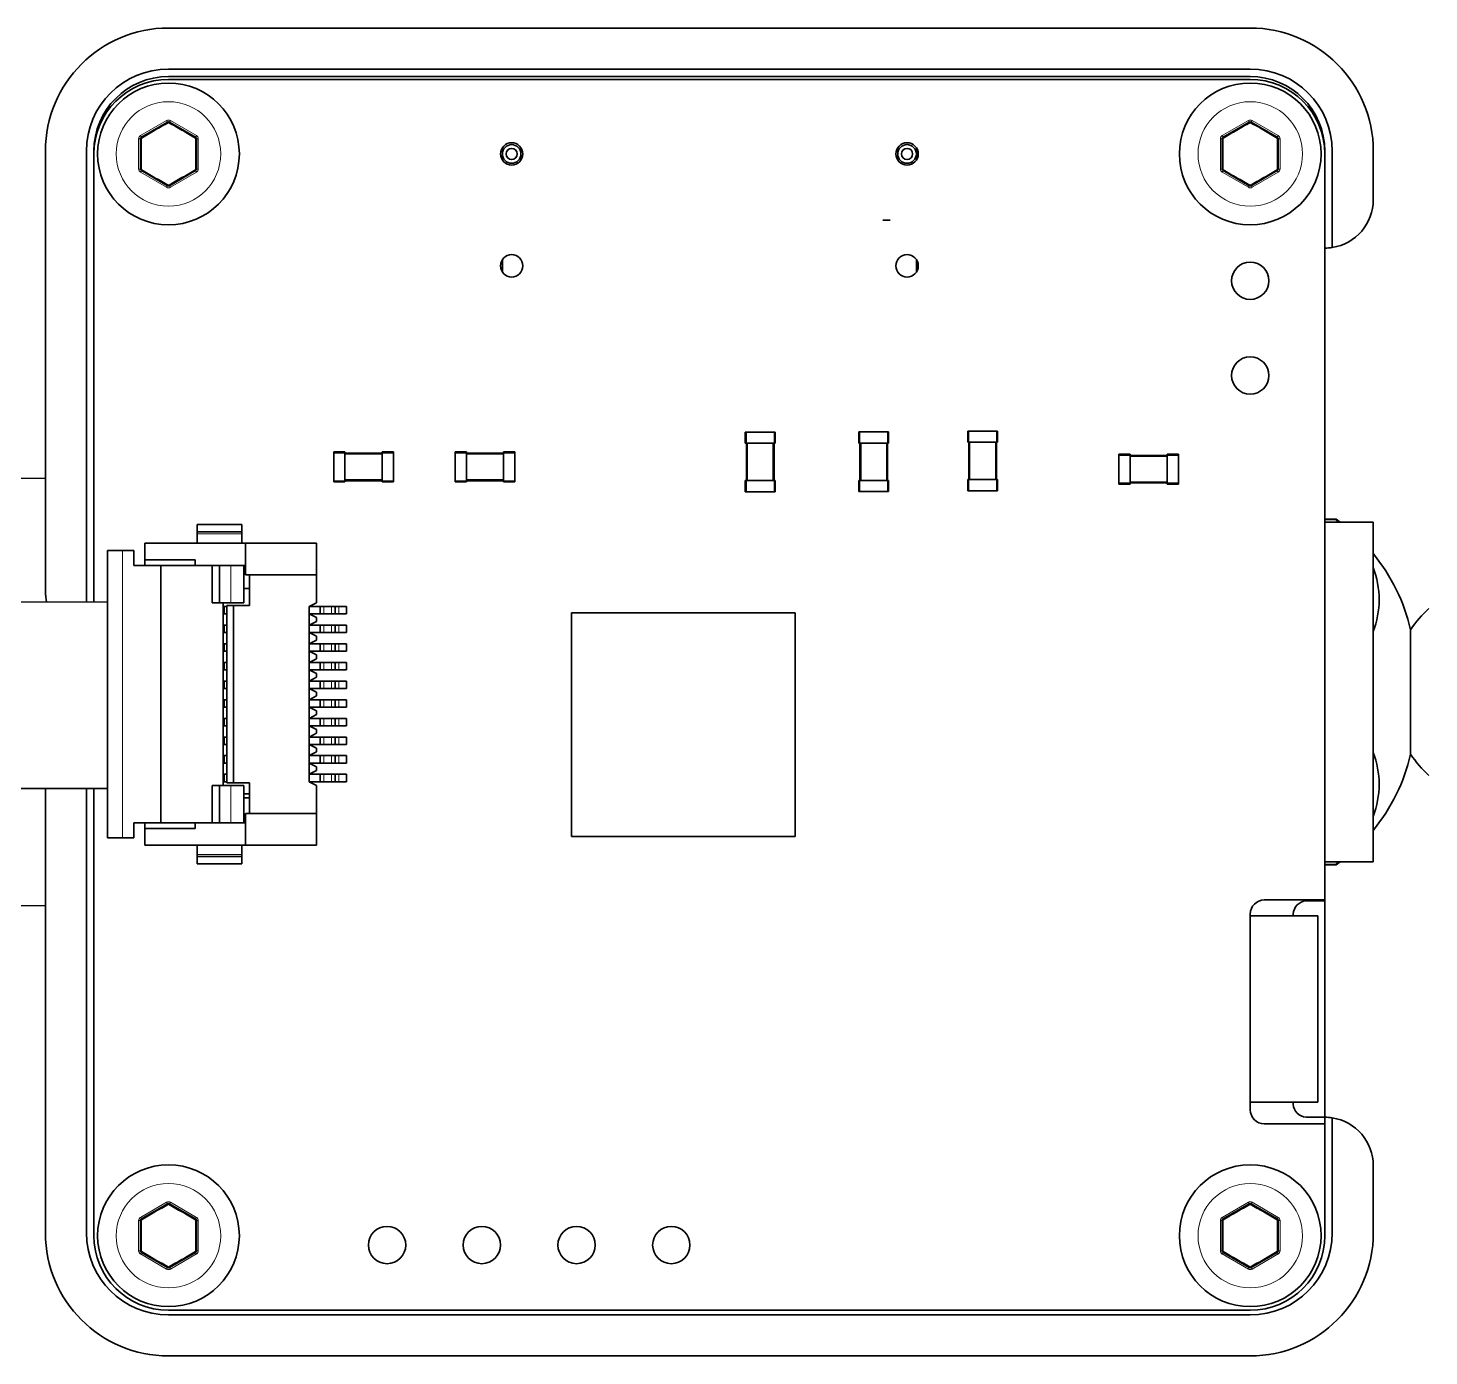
# Model space of a CAD drawing. Extents: x 383 to 866, y 155 to 681.
# Drawn here: x 737.03 to 774.59, y 402.13 to 437.73 of the extents above; entities that cross this region are included whole.
import ezdxf

# ---------------------------------------------------------------- set-up
doc = ezdxf.new("R2010")
doc.units = 0

msp = doc.modelspace()

# ---------------------------------------------------------------- linework, layer by layer
at = {"color": 7, "lineweight": 35, "ltscale": 0.229608}
msp.add_line((740.797, 437.732), (749.981, 437.732), dxfattribs=at)
at = {"color": 7, "lineweight": 35}
for p, q in [((769.797, 437.732), (740.797, 437.732)), ((740.797, 436.632), (769.797, 436.632)), ((740.797, 436.432), (769.797, 436.432)), ((769.797, 436.356), (740.797, 436.356)), ((771.797, 414.356), (771.797, 434.356)), ((740.797, 403.356), (769.797, 403.356)), ((740.797, 403.232), (769.797, 403.232)), ((740.797, 402.132), (769.797, 402.132))]:
    msp.add_line(p, q, dxfattribs=at)
at = {"color": 7, "lineweight": 13, "ltscale": 0.020208}
for p, q in [((740.747, 435.251), (740.047, 434.847)), ((741.547, 434.847), (740.847, 435.251)), ((769.747, 435.251), (769.047, 434.847)), ((770.547, 434.847), (769.847, 435.251)), ((740.047, 433.866), (740.747, 433.462)), ((740.847, 433.462), (741.547, 433.866)), ((769.047, 433.866), (769.747, 433.462)), ((769.847, 433.462), (770.547, 433.866)), ((740.747, 406.251), (740.047, 405.847)), ((741.547, 405.847), (740.847, 406.251)), ((769.747, 406.251), (769.047, 405.847)), ((770.547, 405.847), (769.847, 406.251)), ((740.047, 404.866), (740.747, 404.462)), ((740.847, 404.462), (741.547, 404.866)), ((769.047, 404.866), (769.747, 404.462)), ((769.847, 404.462), (770.547, 404.866))]:
    msp.add_line(p, q, dxfattribs=at)
at = {"color": 7, "lineweight": 35, "ltscale": 0.020208}
for p, q in [((740.772, 435.208), (740.072, 434.804)), ((741.522, 434.804), (740.822, 435.208)), ((769.772, 435.208), (769.072, 434.804)), ((770.522, 434.804), (769.822, 435.208)), ((740.072, 433.909), (740.772, 433.505)), ((740.822, 433.505), (741.522, 433.909)), ((769.072, 433.909), (769.772, 433.505)), ((769.822, 433.505), (770.522, 433.909)), ((740.772, 406.208), (740.072, 405.804)), ((741.522, 405.804), (740.822, 406.208)), ((769.772, 406.208), (769.072, 405.804)), ((770.522, 405.804), (769.822, 406.208)), ((740.072, 404.909), (740.772, 404.505)), ((740.822, 404.505), (741.522, 404.909)), ((769.072, 404.909), (769.772, 404.505)), ((769.822, 404.505), (770.522, 404.909))]:
    msp.add_line(p, q, dxfattribs=at)
at = {"color": 7, "lineweight": 13, "ltscale": 0.00125}
for p, q in [((740.747, 435.251), (740.772, 435.208)), ((740.847, 435.251), (740.822, 435.208)), ((769.747, 435.251), (769.772, 435.208)), ((769.847, 435.251), (769.822, 435.208)), ((739.997, 434.761), (740.047, 434.761)), ((740.047, 434.847), (740.072, 434.804)), ((741.547, 434.847), (741.522, 434.804)), ((741.597, 434.761), (741.547, 434.761)), ((768.997, 434.761), (769.047, 434.761)), ((769.047, 434.847), (769.072, 434.804)), ((770.547, 434.847), (770.522, 434.804)), ((770.597, 434.761), (770.547, 434.761)), ((739.997, 433.952), (740.047, 433.952)), ((740.047, 433.866), (740.072, 433.909)), ((741.547, 433.866), (741.522, 433.909)), ((741.597, 433.952), (741.547, 433.952)), ((768.997, 433.952), (769.047, 433.952)), ((769.047, 433.866), (769.072, 433.909)), ((770.547, 433.866), (770.522, 433.909)), ((770.597, 433.952), (770.547, 433.952)), ((740.747, 433.462), (740.772, 433.505)), ((740.847, 433.462), (740.822, 433.505)), ((769.747, 433.462), (769.772, 433.505)), ((769.847, 433.462), (769.822, 433.505)), ((740.747, 406.251), (740.772, 406.208)), ((740.847, 406.251), (740.822, 406.208)), ((769.747, 406.251), (769.772, 406.208)), ((769.847, 406.251), (769.822, 406.208)), ((739.997, 405.761), (740.047, 405.761)), ((740.047, 405.847), (740.072, 405.804)), ((741.547, 405.847), (741.522, 405.804)), ((741.597, 405.761), (741.547, 405.761)), ((768.997, 405.761), (769.047, 405.761)), ((769.047, 405.847), (769.072, 405.804)), ((770.547, 405.847), (770.522, 405.804)), ((770.597, 405.761), (770.547, 405.761)), ((739.997, 404.952), (740.047, 404.952)), ((740.047, 404.866), (740.072, 404.909)), ((741.547, 404.866), (741.522, 404.909)), ((741.597, 404.952), (741.547, 404.952)), ((768.997, 404.952), (769.047, 404.952)), ((769.047, 404.866), (769.072, 404.909)), ((770.547, 404.866), (770.522, 404.909)), ((770.597, 404.952), (770.547, 404.952)), ((740.747, 404.462), (740.772, 404.505)), ((740.847, 404.462), (740.822, 404.505)), ((769.747, 404.462), (769.772, 404.505)), ((769.847, 404.462), (769.822, 404.505))]:
    msp.add_line(p, q, dxfattribs=at)
at = {"color": 7, "lineweight": 13, "ltscale": 0.020207}
for p, q in [((739.997, 434.761), (739.997, 433.952)), ((741.597, 433.952), (741.597, 434.761)), ((768.997, 434.761), (768.997, 433.952)), ((770.597, 433.952), (770.597, 434.761)), ((739.997, 405.761), (739.997, 404.952)), ((741.597, 404.952), (741.597, 405.761)), ((768.997, 405.761), (768.997, 404.952)), ((770.597, 404.952), (770.597, 405.761))]:
    msp.add_line(p, q, dxfattribs=at)
at = {"color": 7, "lineweight": 35, "ltscale": 0.020207}
for p, q in [((740.047, 434.761), (740.047, 433.952)), ((741.547, 433.952), (741.547, 434.761)), ((769.047, 434.761), (769.047, 433.952)), ((770.547, 433.952), (770.547, 434.761)), ((740.047, 405.761), (740.047, 404.952)), ((741.547, 404.952), (741.547, 405.761)), ((769.047, 405.761), (769.047, 404.952)), ((770.547, 404.952), (770.547, 405.761))]:
    msp.add_line(p, q, dxfattribs=at)
at = {"color": 7, "lineweight": 13, "ltscale": 0.000556235}
for p, q in [((741.519, 434.751), (741.518, 434.773)), ((770.519, 434.751), (770.518, 434.773)), ((740.075, 433.962), (740.075, 433.94)), ((769.075, 433.962), (769.075, 433.94)), ((741.519, 405.751), (741.518, 405.773)), ((770.519, 405.751), (770.518, 405.773)), ((740.075, 404.962), (740.075, 404.94)), ((769.075, 404.962), (769.075, 404.94))]:
    msp.add_line(p, q, dxfattribs=at)
at = {"color": 7, "lineweight": 35, "ltscale": 0.295}
for p, q in [((737.497, 422.632), (737.497, 434.432)), ((737.497, 434.432), (737.497, 422.632)), ((737.497, 405.432), (737.497, 417.232)), ((737.497, 417.232), (737.497, 405.432))]:
    msp.add_line(p, q, dxfattribs=at)
at = {"color": 7, "lineweight": 35, "ltscale": 0.302197}
msp.add_line((738.597, 434.432), (738.597, 422.344), dxfattribs=at)
at = {"color": 7, "lineweight": 35, "ltscale": 0.001881}
msp.add_line((738.797, 434.356), (738.797, 434.432), dxfattribs=at)
at = {"color": 7, "lineweight": 35, "ltscale": 0.300318}
msp.add_line((738.797, 434.356), (738.797, 422.344), dxfattribs=at)
at = {"color": 7, "lineweight": 35, "ltscale": 0.008292}
for p, q in [((749.747, 434.522), (749.747, 434.191)), ((749.747, 431.522), (749.747, 431.191)), ((749.747, 431.522), (749.747, 431.191)), ((749.747, 431.522), (749.747, 431.191)), ((760.847, 431.191), (760.847, 431.522)), ((760.847, 431.191), (760.847, 431.522))]:
    msp.add_line(p, q, dxfattribs=at)
at = {"color": 7, "lineweight": 35, "ltscale": 0.004146}
for p, q in [((749.747, 434.522), (749.747, 434.356)), ((749.747, 434.522), (749.747, 434.356)), ((749.747, 434.356), (749.747, 434.191)), ((749.747, 434.356), (749.747, 434.191)), ((760.847, 434.356), (760.847, 434.522)), ((760.847, 434.356), (760.847, 434.522)), ((760.847, 434.191), (760.847, 434.356)), ((760.847, 434.191), (760.847, 434.356))]:
    msp.add_line(p, q, dxfattribs=at)
at = {"color": 7, "lineweight": 35, "ltscale": 0.001771}
msp.add_line((771.797, 434.432), (771.797, 434.361), dxfattribs=at)
at = {"color": 7, "lineweight": 35, "ltscale": 0.064613}
msp.add_line((771.997, 434.432), (771.997, 431.847), dxfattribs=at)
at = {"color": 7, "lineweight": 35, "ltscale": 0.0325}
msp.add_line((773.097, 433.132), (773.097, 434.432), dxfattribs=at)
at = {"color": 7, "lineweight": 35, "ltscale": 0.005}
for p, q in [((760.147, 432.582), (759.947, 432.582)), ((741.565, 424.425), (741.565, 424.225)), ((742.765, 424.425), (742.765, 424.225)), ((742.265, 422.225), (742.265, 422.025)), ((742.292, 422.225), (742.292, 422.025)), ((744.865, 422.225), (744.865, 422.025)), ((745.265, 422.225), (745.265, 422.025)), ((745.365, 422.225), (745.565, 422.225)), ((745.565, 422.225), (745.565, 422.025)), ((745.365, 422.025), (745.565, 422.025)), ((742.265, 421.725), (742.265, 421.525)), ((742.292, 421.725), (742.292, 421.525)), ((744.865, 421.725), (744.865, 421.525)), ((745.265, 421.725), (745.265, 421.525)), ((745.365, 421.725), (745.565, 421.725)), ((745.365, 421.525), (745.565, 421.525)), ((745.565, 421.725), (745.565, 421.525)), ((742.265, 421.225), (742.265, 421.025)), ((742.292, 421.225), (742.292, 421.025)), ((744.865, 421.225), (744.865, 421.025)), ((745.265, 421.225), (745.265, 421.025)), ((745.365, 421.225), (745.565, 421.225)), ((745.365, 421.025), (745.565, 421.025)), ((745.565, 421.225), (745.565, 421.025)), ((742.265, 420.725), (742.265, 420.525)), ((742.292, 420.725), (742.292, 420.525)), ((744.865, 420.725), (744.865, 420.525)), ((745.265, 420.725), (745.265, 420.525)), ((745.365, 420.725), (745.565, 420.725)), ((745.565, 420.725), (745.565, 420.525)), ((745.365, 420.525), (745.565, 420.525)), ((742.265, 420.225), (742.265, 420.025)), ((742.292, 420.225), (742.292, 420.025)), ((744.865, 420.225), (744.865, 420.025)), ((745.265, 420.225), (745.265, 420.025)), ((745.365, 420.225), (745.565, 420.225)), ((745.365, 420.025), (745.565, 420.025)), ((745.565, 420.225), (745.565, 420.025)), ((742.265, 419.725), (742.265, 419.525)), ((742.292, 419.725), (742.292, 419.525)), ((744.865, 419.725), (744.865, 419.525)), ((745.265, 419.725), (745.265, 419.525)), ((745.365, 419.725), (745.565, 419.725)), ((745.365, 419.525), (745.565, 419.525)), ((745.565, 419.725), (745.565, 419.525)), ((742.265, 419.225), (742.265, 419.025)), ((742.292, 419.225), (742.292, 419.025)), ((744.865, 419.225), (744.865, 419.025)), ((745.265, 419.225), (745.265, 419.025)), ((745.365, 419.225), (745.565, 419.225)), ((745.565, 419.225), (745.565, 419.025)), ((745.565, 419.025), (745.365, 419.025)), ((742.265, 418.725), (742.265, 418.525)), ((742.292, 418.725), (742.292, 418.525)), ((744.865, 418.725), (744.865, 418.525)), ((745.265, 418.725), (745.265, 418.525)), ((745.365, 418.725), (745.565, 418.725)), ((745.365, 418.525), (745.565, 418.525)), ((745.565, 418.725), (745.565, 418.525)), ((742.265, 418.225), (742.265, 418.025)), ((742.292, 418.225), (742.292, 418.025)), ((744.865, 418.225), (744.865, 418.025)), ((745.265, 418.225), (745.265, 418.025)), ((745.365, 418.225), (745.565, 418.225)), ((745.565, 418.025), (745.365, 418.025)), ((745.565, 418.225), (745.565, 418.025)), ((742.265, 417.725), (742.265, 417.525)), ((742.292, 417.725), (742.292, 417.525)), ((744.865, 417.725), (744.865, 417.525)), ((745.265, 417.725), (745.265, 417.525)), ((745.365, 417.725), (745.565, 417.725)), ((745.565, 417.725), (745.565, 417.525)), ((745.565, 417.525), (745.365, 417.525)), ((741.565, 415.325), (741.565, 415.525)), ((742.765, 415.325), (742.765, 415.525))]:
    msp.add_line(p, q, dxfattribs=at)
at = {"color": 7, "lineweight": 35, "ltscale": 0.000749207}
for p, q in [((756.29, 426.898), (756.26, 426.898)), ((757.03, 426.898), (757.06, 426.898)), ((762.994, 426.928), (763.024, 426.928)), ((756.29, 426.598), (756.26, 426.598)), ((757.03, 426.598), (757.06, 426.598)), ((762.994, 426.628), (763.024, 426.628)), ((756.29, 425.598), (756.26, 425.598)), ((757.03, 425.598), (757.06, 425.598)), ((762.994, 425.628), (763.024, 425.628)), ((756.29, 425.298), (756.26, 425.298)), ((757.03, 425.298), (757.06, 425.298)), ((762.994, 425.328), (763.024, 425.328))]:
    msp.add_line(p, q, dxfattribs=at)
at = {"color": 7, "lineweight": 35, "ltscale": 0.0075}
for p, q in [((756.26, 426.898), (756.26, 426.598)), ((757.06, 426.898), (757.06, 426.598)), ((759.303, 426.903), (759.303, 426.603)), ((760.103, 426.903), (760.103, 426.603)), ((762.224, 426.928), (762.224, 426.628)), ((763.024, 426.928), (763.024, 426.628)), ((746.826, 426.367), (746.526, 426.367)), ((748.782, 426.367), (748.482, 426.367)), ((750.082, 426.367), (749.782, 426.367)), ((767.874, 426.306), (767.574, 426.306)), ((746.826, 425.567), (746.526, 425.567)), ((748.782, 425.567), (748.482, 425.567)), ((750.082, 425.567), (749.782, 425.567)), ((756.26, 425.598), (756.26, 425.298)), ((757.06, 425.598), (757.06, 425.298)), ((759.303, 425.603), (759.303, 425.303)), ((760.103, 425.603), (760.103, 425.303)), ((762.224, 425.628), (762.224, 425.328)), ((763.024, 425.628), (763.024, 425.328)), ((767.874, 425.506), (767.574, 425.506)), ((739.865, 423.725), (739.565, 423.725)), ((742.265, 421.725), (742.265, 422.025)), ((744.565, 422.025), (744.865, 422.025)), ((742.265, 421.225), (742.265, 421.525)), ((744.565, 421.725), (744.865, 421.725)), ((744.565, 421.525), (744.865, 421.525)), ((742.265, 420.725), (742.265, 421.025)), ((744.565, 421.225), (744.865, 421.225)), ((744.565, 421.025), (744.865, 421.025)), ((744.565, 420.725), (744.865, 420.725)), ((742.265, 420.225), (742.265, 420.525)), ((744.565, 420.525), (744.865, 420.525)), ((742.265, 419.725), (742.265, 420.025)), ((744.565, 420.225), (744.865, 420.225)), ((744.565, 420.025), (744.865, 420.025)), ((742.265, 419.225), (742.265, 419.525)), ((744.565, 419.725), (744.865, 419.725)), ((744.565, 419.525), (744.865, 419.525)), ((744.565, 419.225), (744.865, 419.225)), ((742.265, 418.725), (742.265, 419.025)), ((744.865, 419.025), (744.565, 419.025)), ((742.265, 418.225), (742.265, 418.525)), ((744.565, 418.725), (744.865, 418.725)), ((744.565, 418.525), (744.865, 418.525)), ((742.265, 417.725), (742.265, 418.025)), ((744.565, 418.225), (744.865, 418.225)), ((744.865, 418.025), (744.565, 418.025)), ((744.565, 417.725), (744.865, 417.725)), ((739.865, 416.025), (739.565, 416.025))]:
    msp.add_line(p, q, dxfattribs=at)
at = {"color": 7, "lineweight": 35, "ltscale": 0.018501}
for p, q in [((756.29, 426.898), (757.03, 426.898)), ((756.29, 426.598), (757.03, 426.598)), ((766.274, 426.276), (766.274, 425.536)), ((766.574, 426.276), (766.574, 425.536)), ((767.574, 426.276), (767.574, 425.536)), ((767.874, 426.276), (767.874, 425.536)), ((756.29, 425.598), (757.03, 425.598)), ((756.29, 425.298), (757.03, 425.298))]:
    msp.add_line(p, q, dxfattribs=at)
at = {"color": 7, "lineweight": 13, "ltscale": 0.0075}
for p, q in [((756.29, 426.898), (756.29, 426.598)), ((757.03, 426.898), (757.03, 426.598)), ((759.333, 426.903), (759.333, 426.603)), ((760.073, 426.903), (760.073, 426.603)), ((762.254, 426.928), (762.254, 426.628)), ((762.994, 426.928), (762.994, 426.628)), ((746.826, 426.337), (746.526, 426.337)), ((748.782, 426.337), (748.482, 426.337)), ((750.082, 426.337), (749.782, 426.337)), ((767.874, 426.276), (767.574, 426.276)), ((746.826, 425.597), (746.526, 425.597)), ((748.782, 425.597), (748.482, 425.597)), ((750.082, 425.597), (749.782, 425.597)), ((756.29, 425.598), (756.29, 425.298)), ((757.03, 425.598), (757.03, 425.298)), ((759.333, 425.603), (759.333, 425.303)), ((760.073, 425.603), (760.073, 425.303)), ((762.254, 425.628), (762.254, 425.328)), ((762.994, 425.628), (762.994, 425.328)), ((767.874, 425.536), (767.574, 425.536))]:
    msp.add_line(p, q, dxfattribs=at)
at = {"color": 7, "lineweight": 35, "ltscale": 0.000750732}
for p, q in [((759.333, 426.903), (759.303, 426.903)), ((760.073, 426.903), (760.103, 426.903)), ((762.254, 426.928), (762.224, 426.928)), ((759.333, 426.603), (759.303, 426.603)), ((760.073, 426.603), (760.103, 426.603)), ((762.254, 426.628), (762.224, 426.628)), ((759.333, 425.603), (759.303, 425.603)), ((760.073, 425.603), (760.103, 425.603)), ((762.254, 425.628), (762.224, 425.628)), ((759.333, 425.303), (759.303, 425.303)), ((760.073, 425.303), (760.103, 425.303)), ((762.254, 425.328), (762.224, 425.328))]:
    msp.add_line(p, q, dxfattribs=at)
at = {"color": 7, "lineweight": 35, "ltscale": 0.0185}
for p, q in [((759.333, 426.903), (760.073, 426.903)), ((762.254, 426.928), (762.994, 426.928)), ((745.226, 426.337), (745.226, 425.597)), ((745.526, 426.337), (745.526, 425.597)), ((746.526, 426.337), (746.526, 425.597)), ((746.826, 426.337), (746.826, 425.597)), ((748.482, 426.337), (748.482, 425.597)), ((748.782, 426.337), (748.782, 425.597)), ((749.782, 426.337), (749.782, 425.597)), ((750.082, 426.337), (750.082, 425.597)), ((759.333, 426.603), (760.073, 426.603)), ((762.254, 426.628), (762.994, 426.628)), ((759.333, 425.603), (760.073, 425.603)), ((762.254, 425.628), (762.994, 425.628)), ((759.333, 425.303), (760.073, 425.303)), ((762.254, 425.328), (762.994, 425.328))]:
    msp.add_line(p, q, dxfattribs=at)
at = {"color": 7, "lineweight": 35, "ltscale": 0.007501}
for p, q in [((745.526, 426.367), (745.226, 426.367)), ((766.574, 426.306), (766.274, 426.306)), ((745.526, 425.567), (745.226, 425.567)), ((766.574, 425.506), (766.274, 425.506)), ((742.465, 422.325), (742.165, 422.325)), ((742.465, 417.425), (742.165, 417.425))]:
    msp.add_line(p, q, dxfattribs=at)
at = {"color": 7, "lineweight": 35, "ltscale": 0.000749969}
for p, q in [((745.226, 426.337), (745.226, 426.367)), ((745.526, 426.337), (745.526, 426.367)), ((746.526, 426.337), (746.526, 426.367)), ((746.826, 426.337), (746.826, 426.367)), ((748.482, 426.337), (748.482, 426.367)), ((748.782, 426.337), (748.782, 426.367)), ((749.782, 426.337), (749.782, 426.367)), ((750.082, 426.337), (750.082, 426.367)), ((766.274, 426.276), (766.274, 426.306)), ((766.574, 426.276), (766.574, 426.306)), ((767.574, 426.276), (767.574, 426.306)), ((767.874, 426.276), (767.874, 426.306)), ((745.226, 425.597), (745.226, 425.567)), ((745.526, 425.597), (745.526, 425.567)), ((746.526, 425.597), (746.526, 425.567)), ((746.826, 425.597), (746.826, 425.567)), ((748.482, 425.597), (748.482, 425.567)), ((748.782, 425.597), (748.782, 425.567)), ((749.782, 425.597), (749.782, 425.567)), ((750.082, 425.597), (750.082, 425.567)), ((766.274, 425.536), (766.274, 425.506)), ((766.574, 425.536), (766.574, 425.506)), ((767.574, 425.536), (767.574, 425.506)), ((767.874, 425.536), (767.874, 425.506))]:
    msp.add_line(p, q, dxfattribs=at)
at = {"color": 7, "lineweight": 13, "ltscale": 0.007501}
for p, q in [((745.526, 426.337), (745.226, 426.337)), ((766.574, 426.276), (766.274, 426.276)), ((745.526, 425.597), (745.226, 425.597)), ((766.574, 425.536), (766.274, 425.536))]:
    msp.add_line(p, q, dxfattribs=at)
at = {"color": 7, "lineweight": 35, "ltscale": 0.025}
for p, q in [((746.526, 426.337), (745.526, 426.337)), ((749.782, 426.337), (748.782, 426.337)), ((756.29, 426.598), (756.29, 425.598)), ((757.03, 426.598), (757.03, 425.598)), ((759.333, 426.603), (759.333, 425.603)), ((760.073, 426.603), (760.073, 425.603)), ((762.254, 426.628), (762.254, 425.628)), ((762.994, 426.628), (762.994, 425.628)), ((767.574, 426.276), (766.574, 426.276)), ((746.526, 425.597), (745.526, 425.597)), ((749.782, 425.597), (748.782, 425.597)), ((767.574, 425.536), (766.574, 425.536)), ((741.965, 422.325), (741.965, 423.325)), ((742.165, 422.325), (742.165, 423.325)), ((741.965, 417.425), (741.965, 416.425)), ((742.165, 417.425), (742.165, 416.425))]:
    msp.add_line(p, q, dxfattribs=at)
at = {"color": 7, "lineweight": 13, "ltscale": 0.025}
for p, q in [((746.526, 426.307), (745.526, 426.307)), ((749.782, 426.307), (748.782, 426.307)), ((756.32, 426.598), (756.32, 425.598)), ((757, 426.598), (757, 425.598)), ((759.363, 426.603), (759.363, 425.603)), ((760.043, 426.603), (760.043, 425.603)), ((762.284, 426.628), (762.284, 425.628)), ((762.964, 426.628), (762.964, 425.628)), ((767.574, 426.246), (766.574, 426.246)), ((746.526, 425.627), (745.526, 425.627)), ((749.782, 425.627), (748.782, 425.627)), ((767.574, 425.566), (766.574, 425.566)), ((742.465, 422.325), (742.465, 423.325)), ((742.465, 417.425), (742.465, 416.425))]:
    msp.add_line(p, q, dxfattribs=at)
at = {"color": 7, "lineweight": 35, "ltscale": 0.473767}
for p, q in [((737.497, 425.655), (718.547, 425.812)), ((737.497, 414.209), (718.547, 414.052))]:
    msp.add_line(p, q, dxfattribs=at)
at = {"color": 7, "lineweight": 35, "ltscale": 0.03}
for p, q in [((741.565, 424.425), (742.765, 424.425)), ((741.565, 424.225), (742.765, 424.225)), ((741.565, 415.525), (742.765, 415.525)), ((741.565, 415.325), (742.765, 415.325))]:
    msp.add_line(p, q, dxfattribs=at)
at = {"color": 7, "lineweight": 35, "ltscale": 0.007509}
for p, q in [((772.097, 424.562), (771.797, 424.576)), ((772.097, 424.545), (771.797, 424.559)), ((772.097, 415.319), (771.797, 415.304)), ((772.097, 415.302), (771.797, 415.287))]:
    msp.add_line(p, q, dxfattribs=at)
at = {"color": 7, "lineweight": 35, "ltscale": 0.032338}
for p, q in [((773.09, 424.483), (771.797, 424.483)), ((771.797, 415.38), (773.09, 415.38))]:
    msp.add_line(p, q, dxfattribs=at)
at = {"color": 7, "lineweight": 35, "ltscale": 0.003351}
msp.add_line((772.206, 424.483), (772.097, 424.562), dxfattribs=at)
at = {"color": 7, "lineweight": 35, "ltscale": 0.000422668}
for p, q in [((772.097, 424.545), (772.097, 424.562)), ((772.097, 415.319), (772.097, 415.302))]:
    msp.add_line(p, q, dxfattribs=at)
at = {"color": 7, "lineweight": 35, "ltscale": 0.002512}
for p, q in [((772.097, 424.545), (772.176, 424.483)), ((772.097, 415.319), (772.176, 415.381))]:
    msp.add_line(p, q, dxfattribs=at)
at = {"color": 7, "lineweight": 35, "ltscale": 0.22758}
msp.add_line((773.09, 415.38), (773.09, 424.483), dxfattribs=at)
at = {"color": 7, "lineweight": 35, "ltscale": 0.00125}
for p, q in [((741.565, 424.175), (741.565, 424.225)), ((742.765, 424.175), (742.765, 424.225)), ((741.565, 415.575), (741.565, 415.525)), ((742.765, 415.575), (742.765, 415.525)), ((770.947, 413.982), (770.947, 413.932)), ((770.947, 408.932), (770.947, 408.882))]:
    msp.add_line(p, q, dxfattribs=at)
at = {"color": 7, "lineweight": 35, "ltscale": 0.00625}
for p, q in [((741.565, 423.925), (741.565, 424.175)), ((742.765, 424.175), (742.765, 423.925)), ((742.865, 423.075), (742.865, 423.325)), ((742.865, 416.675), (742.865, 416.425)), ((741.565, 415.825), (741.565, 415.575)), ((742.765, 415.575), (742.765, 415.825))]:
    msp.add_line(p, q, dxfattribs=at)
at = {"color": 7, "lineweight": 13, "ltscale": 0.03}
for p, q in [((741.565, 424.175), (742.765, 424.175)), ((741.565, 415.575), (742.765, 415.575))]:
    msp.add_line(p, q, dxfattribs=at)
at = {"color": 7, "lineweight": 35, "ltscale": 0.1925}
msp.add_line((739.165, 416.025), (739.165, 423.725), dxfattribs=at)
at = {"color": 7, "lineweight": 35, "ltscale": 0.010001}
for p, q in [((739.165, 423.725), (739.565, 423.725)), ((739.165, 416.025), (739.565, 416.025))]:
    msp.add_line(p, q, dxfattribs=at)
at = {"color": 7, "lineweight": 13, "ltscale": 0.1925}
msp.add_line((739.565, 416.025), (739.565, 423.725), dxfattribs=at)
at = {"color": 7, "lineweight": 35, "ltscale": 0.01}
for p, q in [((739.865, 423.325), (739.865, 423.725)), ((739.865, 416.425), (739.865, 416.025))]:
    msp.add_line(p, q, dxfattribs=at)
at = {"color": 7, "lineweight": 35, "ltscale": 0.0675}
for p, q in [((740.165, 423.925), (742.865, 423.925)), ((740.165, 415.825), (742.865, 415.825))]:
    msp.add_line(p, q, dxfattribs=at)
at = {"color": 7, "lineweight": 35, "ltscale": 0.01125}
for p, q in [((740.165, 423.475), (740.165, 423.925)), ((740.165, 416.275), (740.165, 415.825))]:
    msp.add_line(p, q, dxfattribs=at)
at = {"color": 7, "lineweight": 35, "ltscale": 0.014999}
for p, q in [((742.865, 423.325), (742.865, 423.925)), ((742.865, 416.425), (742.865, 415.825))]:
    msp.add_line(p, q, dxfattribs=at)
at = {"color": 7, "lineweight": 35, "ltscale": 0.047501}
for p, q in [((744.765, 423.925), (742.865, 423.925)), ((744.765, 415.825), (742.865, 415.825))]:
    msp.add_line(p, q, dxfattribs=at)
at = {"color": 7, "lineweight": 35, "ltscale": 0.021249}
for p, q in [((744.765, 423.075), (744.765, 423.925)), ((744.765, 416.675), (744.765, 415.825))]:
    msp.add_line(p, q, dxfattribs=at)
at = {"color": 7, "lineweight": 35, "ltscale": 0.018251}
for p, q in [((740.595, 423.325), (739.865, 423.325)), ((740.595, 416.425), (739.865, 416.425))]:
    msp.add_line(p, q, dxfattribs=at)
at = {"color": 7, "lineweight": 35, "ltscale": 0.033751}
for p, q in [((740.165, 423.475), (741.515, 423.475)), ((740.165, 416.275), (741.515, 416.275))]:
    msp.add_line(p, q, dxfattribs=at)
at = {"color": 7, "lineweight": 35, "ltscale": 0.00375}
for p, q in [((740.165, 423.325), (740.165, 423.475)), ((741.515, 423.325), (741.515, 423.475)), ((740.165, 416.425), (740.165, 416.275)), ((741.515, 416.425), (741.515, 416.275))]:
    msp.add_line(p, q, dxfattribs=at)
at = {"color": 7, "lineweight": 35, "ltscale": 0.003893}
for p, q in [((740.595, 423.325), (740.751, 423.325)), ((740.595, 416.425), (740.751, 416.425))]:
    msp.add_line(p, q, dxfattribs=at)
at = {"color": 7, "lineweight": 35, "ltscale": 0.172501}
msp.add_line((740.595, 416.425), (740.595, 423.325), dxfattribs=at)
at = {"color": 7, "lineweight": 35, "ltscale": 0.019107}
for p, q in [((741.515, 423.325), (740.751, 423.325)), ((741.515, 416.425), (740.751, 416.425))]:
    msp.add_line(p, q, dxfattribs=at)
at = {"color": 7, "lineweight": 35, "ltscale": 0.019456}
msp.add_line((741.187, 423.325), (741.965, 423.325), dxfattribs=at)
at = {"color": 7, "lineweight": 35, "ltscale": 0.033749}
for p, q in [((742.865, 423.325), (741.515, 423.325)), ((742.865, 416.425), (741.515, 416.425))]:
    msp.add_line(p, q, dxfattribs=at)
at = {"color": 7, "lineweight": 35, "ltscale": 0.003204}
msp.add_line((742.094, 423.325), (741.965, 423.325), dxfattribs=at)
at = {"color": 7, "lineweight": 35, "ltscale": 0.015563}
msp.add_line((742.815, 422.702), (742.815, 423.325), dxfattribs=at)
at = {"color": 7, "lineweight": 35, "ltscale": 0.002501}
for p, q in [((742.965, 423.075), (742.865, 423.075)), ((744.865, 422.225), (744.965, 422.225)), ((745.165, 422.225), (745.265, 422.225)), ((744.865, 422.025), (744.965, 422.025)), ((745.165, 422.025), (745.265, 422.025)), ((744.865, 421.725), (744.965, 421.725)), ((744.865, 421.525), (744.965, 421.525)), ((745.165, 421.725), (745.265, 421.725)), ((745.165, 421.525), (745.265, 421.525)), ((744.865, 421.225), (744.965, 421.225)), ((744.865, 421.025), (744.965, 421.025)), ((745.165, 421.225), (745.265, 421.225)), ((745.165, 421.025), (745.265, 421.025)), ((744.865, 420.725), (744.965, 420.725)), ((745.165, 420.725), (745.265, 420.725)), ((744.865, 420.525), (744.965, 420.525)), ((745.165, 420.525), (745.265, 420.525)), ((744.865, 420.225), (744.965, 420.225)), ((744.865, 420.025), (744.965, 420.025)), ((745.165, 420.225), (745.265, 420.225)), ((745.165, 420.025), (745.265, 420.025)), ((744.865, 419.725), (744.965, 419.725)), ((744.865, 419.525), (744.965, 419.525)), ((745.165, 419.725), (745.265, 419.725)), ((745.165, 419.525), (745.265, 419.525)), ((744.865, 419.225), (744.965, 419.225)), ((745.165, 419.225), (745.265, 419.225)), ((744.865, 419.025), (744.965, 419.025)), ((745.165, 419.025), (745.265, 419.025)), ((744.865, 418.725), (744.965, 418.725)), ((744.865, 418.525), (744.965, 418.525)), ((745.165, 418.725), (745.265, 418.725)), ((745.165, 418.525), (745.265, 418.525)), ((744.865, 418.225), (744.965, 418.225)), ((744.865, 418.025), (744.965, 418.025)), ((745.165, 418.225), (745.265, 418.225)), ((745.165, 418.025), (745.265, 418.025)), ((744.865, 417.725), (744.965, 417.725)), ((745.165, 417.725), (745.265, 417.725)), ((744.865, 417.525), (744.965, 417.525)), ((745.165, 417.525), (745.265, 417.525)), ((742.965, 416.675), (742.865, 416.675))]:
    msp.add_line(p, q, dxfattribs=at)
at = {"color": 7, "lineweight": 35, "ltscale": 0.045}
for p, q in [((742.965, 423.075), (744.765, 423.075)), ((742.965, 416.675), (744.765, 416.675)), ((773.097, 407.232), (773.097, 405.432))]:
    msp.add_line(p, q, dxfattribs=at)
at = {"color": 7, "lineweight": 35, "ltscale": 0.020625}
for p, q in [((742.965, 422.25), (742.965, 423.075)), ((742.965, 417.5), (742.965, 416.675))]:
    msp.add_line(p, q, dxfattribs=at)
at = {"color": 7, "lineweight": 35, "ltscale": 0.01875}
for p, q in [((744.765, 423.075), (744.765, 422.325)), ((744.765, 417.425), (744.765, 416.675))]:
    msp.add_line(p, q, dxfattribs=at)
at = {"color": 7, "lineweight": 35, "ltscale": 0.003751}
for p, q in [((742.815, 422.702), (742.965, 422.702)), ((742.965, 417.202), (742.815, 417.202)), ((742.815, 417.09), (742.965, 417.09))]:
    msp.add_line(p, q, dxfattribs=at)
at = {"color": 7, "lineweight": 35, "ltscale": 0.009437}
msp.add_line((742.815, 422.325), (742.815, 422.702), dxfattribs=at)
at = {"color": 7, "lineweight": 35, "ltscale": 0.090067}
for p, q in [((735.563, 422.345), (739.165, 422.344)), ((735.563, 417.342), (739.165, 417.343))]:
    msp.add_line(p, q, dxfattribs=at)
at = {"color": 7, "lineweight": 35, "ltscale": 0.004999}
for p, q in [((742.165, 422.325), (741.965, 422.325)), ((744.965, 422.225), (745.165, 422.225)), ((744.965, 422.025), (745.165, 422.025)), ((744.965, 421.725), (745.165, 421.725)), ((744.965, 421.525), (745.165, 421.525)), ((744.965, 421.225), (745.165, 421.225)), ((744.965, 421.025), (745.165, 421.025)), ((744.965, 420.725), (745.165, 420.725)), ((744.965, 420.525), (745.165, 420.525)), ((744.965, 420.225), (745.165, 420.225)), ((744.965, 420.025), (745.165, 420.025)), ((744.965, 419.725), (745.165, 419.725)), ((744.965, 419.525), (745.165, 419.525)), ((744.965, 419.225), (745.165, 419.225)), ((745.165, 419.025), (744.965, 419.025)), ((744.965, 418.725), (745.165, 418.725)), ((744.965, 418.525), (745.165, 418.525)), ((744.965, 418.225), (745.165, 418.225)), ((745.165, 418.025), (744.965, 418.025)), ((744.965, 417.725), (745.165, 417.725)), ((742.165, 417.425), (741.965, 417.425)), ((745.165, 417.525), (744.965, 417.525))]:
    msp.add_line(p, q, dxfattribs=at)
at = {"color": 7, "lineweight": 35, "ltscale": 0.0025}
for p, q in [((742.265, 422.225), (742.265, 422.325)), ((742.265, 417.425), (742.265, 417.525))]:
    msp.add_line(p, q, dxfattribs=at)
at = {"color": 7, "lineweight": 35, "ltscale": 0.000669861}
for p, q in [((742.265, 422.225), (742.292, 422.225)), ((742.265, 422.025), (742.292, 422.025)), ((742.265, 421.725), (742.292, 421.725)), ((742.265, 421.525), (742.292, 421.525)), ((742.265, 421.225), (742.292, 421.225)), ((742.265, 421.025), (742.292, 421.025)), ((742.265, 420.725), (742.292, 420.725)), ((742.265, 420.525), (742.292, 420.525)), ((742.265, 420.225), (742.292, 420.225)), ((742.265, 420.025), (742.292, 420.025)), ((742.265, 419.725), (742.292, 419.725)), ((742.265, 419.525), (742.292, 419.525)), ((742.265, 419.225), (742.292, 419.225)), ((742.265, 419.025), (742.292, 419.025)), ((742.265, 418.725), (742.292, 418.725)), ((742.265, 418.525), (742.292, 418.525)), ((742.265, 418.225), (742.292, 418.225)), ((742.265, 418.025), (742.292, 418.025)), ((742.265, 417.725), (742.292, 417.725)), ((742.265, 417.525), (742.292, 417.525))]:
    msp.add_line(p, q, dxfattribs=at)
at = {"color": 7, "lineweight": 35, "ltscale": 0.00183}
for p, q in [((742.292, 422.225), (742.365, 422.225)), ((742.292, 422.025), (742.365, 422.025)), ((742.292, 421.725), (742.365, 421.725)), ((742.292, 421.525), (742.365, 421.525)), ((742.292, 421.225), (742.365, 421.225)), ((742.292, 421.025), (742.365, 421.025)), ((742.292, 420.725), (742.365, 420.725)), ((742.292, 420.525), (742.365, 420.525)), ((742.292, 420.225), (742.365, 420.225)), ((742.292, 420.025), (742.365, 420.025)), ((742.292, 419.725), (742.365, 419.725)), ((742.292, 419.525), (742.365, 419.525)), ((742.292, 419.225), (742.365, 419.225)), ((742.365, 419.025), (742.292, 419.025)), ((742.292, 418.725), (742.365, 418.725)), ((742.292, 418.525), (742.365, 418.525)), ((742.292, 418.225), (742.365, 418.225)), ((742.365, 418.025), (742.292, 418.025)), ((742.292, 417.725), (742.365, 417.725)), ((742.365, 417.525), (742.292, 417.525))]:
    msp.add_line(p, q, dxfattribs=at)
at = {"color": 7, "lineweight": 35, "ltscale": 0.00433}
for p, q in [((742.539, 422.25), (742.365, 422.25)), ((742.539, 417.5), (742.365, 417.5))]:
    msp.add_line(p, q, dxfattribs=at)
at = {"color": 7, "lineweight": 35, "ltscale": 0.005563}
for p, q in [((742.365, 422.027), (742.365, 422.25)), ((742.815, 417.425), (742.815, 417.202))]:
    msp.add_line(p, q, dxfattribs=at)
at = {"color": 7, "lineweight": 35, "ltscale": 0.008749}
for p, q in [((742.465, 422.325), (742.815, 422.325)), ((742.465, 417.425), (742.815, 417.425))]:
    msp.add_line(p, q, dxfattribs=at)
at = {"color": 7, "lineweight": 35, "ltscale": 0.11875}
msp.add_line((742.539, 422.25), (742.539, 417.5), dxfattribs=at)
at = {"color": 7, "lineweight": 35, "ltscale": 0.01067}
for p, q in [((742.965, 422.25), (742.539, 422.25)), ((742.965, 417.5), (742.539, 417.5))]:
    msp.add_line(p, q, dxfattribs=at)
at = {"color": 7, "lineweight": 35, "ltscale": 0.005619}
msp.add_line((744.565, 422.222), (744.765, 422.325), dxfattribs=at)
at = {"color": 7, "lineweight": 35, "ltscale": 0.117438}
msp.add_line((744.565, 417.525), (744.565, 422.222), dxfattribs=at)
at = {"color": 7, "lineweight": 35, "ltscale": 0.007378}
for p, q in [((744.57, 422.225), (744.865, 422.225)), ((744.865, 417.525), (744.57, 417.525))]:
    msp.add_line(p, q, dxfattribs=at)
at = {"color": 7, "lineweight": 13, "ltscale": 0.005}
for p, q in [((744.965, 422.225), (744.965, 422.025)), ((745.165, 422.225), (745.165, 422.025)), ((745.365, 422.225), (745.365, 422.025)), ((744.965, 421.725), (744.965, 421.525)), ((745.165, 421.725), (745.165, 421.525)), ((745.365, 421.725), (745.365, 421.525)), ((744.965, 421.225), (744.965, 421.025)), ((745.165, 421.225), (745.165, 421.025)), ((745.365, 421.225), (745.365, 421.025)), ((744.965, 420.725), (744.965, 420.525)), ((745.165, 420.725), (745.165, 420.525)), ((745.365, 420.725), (745.365, 420.525)), ((744.965, 420.225), (744.965, 420.025)), ((745.165, 420.225), (745.165, 420.025)), ((745.365, 420.225), (745.365, 420.025)), ((744.965, 419.725), (744.965, 419.525)), ((745.165, 419.725), (745.165, 419.525)), ((745.365, 419.725), (745.365, 419.525)), ((744.965, 419.225), (744.965, 419.025)), ((745.165, 419.225), (745.165, 419.025)), ((745.365, 419.225), (745.365, 419.025)), ((744.965, 418.725), (744.965, 418.525)), ((745.165, 418.725), (745.165, 418.525)), ((745.365, 418.725), (745.365, 418.525)), ((744.965, 418.225), (744.965, 418.025)), ((745.165, 418.225), (745.165, 418.025)), ((745.365, 418.225), (745.365, 418.025)), ((744.965, 417.725), (744.965, 417.525)), ((745.165, 417.725), (745.165, 417.525)), ((745.365, 417.725), (745.365, 417.525))]:
    msp.add_line(p, q, dxfattribs=at)
at = {"color": 7, "lineweight": 35, "ltscale": 0.002499}
for p, q in [((745.265, 422.225), (745.365, 422.225)), ((744.765, 421.825), (744.765, 421.925)), ((745.265, 422.025), (745.365, 422.025)), ((744.765, 421.325), (744.765, 421.425)), ((745.265, 421.725), (745.365, 421.725)), ((745.265, 421.525), (745.365, 421.525)), ((745.265, 421.225), (745.365, 421.225)), ((745.265, 421.025), (745.365, 421.025)), ((744.765, 420.825), (744.765, 420.925)), ((745.265, 420.725), (745.365, 420.725)), ((744.765, 420.425), (744.765, 420.325)), ((745.265, 420.525), (745.365, 420.525)), ((744.765, 419.925), (744.765, 419.825)), ((745.265, 420.225), (745.365, 420.225)), ((745.265, 420.025), (745.365, 420.025)), ((745.265, 419.725), (745.365, 419.725)), ((745.265, 419.525), (745.365, 419.525)), ((744.765, 419.425), (744.765, 419.325)), ((745.265, 419.225), (745.365, 419.225)), ((744.765, 418.925), (744.765, 418.825)), ((745.265, 419.025), (745.365, 419.025)), ((744.765, 418.425), (744.765, 418.325)), ((745.265, 418.725), (745.365, 418.725)), ((745.265, 418.525), (745.365, 418.525)), ((745.265, 418.225), (745.365, 418.225)), ((745.265, 418.025), (745.365, 418.025)), ((744.765, 417.925), (744.765, 417.825)), ((745.265, 417.725), (745.365, 417.725)), ((745.265, 417.525), (745.365, 417.525))]:
    msp.add_line(p, q, dxfattribs=at)
at = {"color": 7, "lineweight": 35, "ltscale": 0.007625}
for p, q in [((742.365, 421.722), (742.365, 422.027)), ((742.365, 421.222), (742.365, 421.527)), ((742.365, 420.722), (742.365, 421.027)), ((742.365, 420.527), (742.365, 420.222)), ((742.365, 420.027), (742.365, 419.722)), ((742.365, 419.527), (742.365, 419.222)), ((742.365, 419.027), (742.365, 418.722)), ((742.365, 418.527), (742.365, 418.222)), ((742.365, 418.027), (742.365, 417.722))]:
    msp.add_line(p, q, dxfattribs=at)
at = {"color": 7, "lineweight": 35, "ltscale": 0.005482}
for p, q in [((744.57, 422.025), (744.765, 421.925)), ((744.57, 421.725), (744.765, 421.825)), ((744.57, 421.525), (744.765, 421.425)), ((744.57, 421.225), (744.765, 421.325)), ((744.57, 421.025), (744.765, 420.925)), ((744.57, 420.725), (744.765, 420.825)), ((744.57, 420.525), (744.765, 420.425)), ((744.57, 420.225), (744.765, 420.325)), ((744.57, 420.025), (744.765, 419.925)), ((744.57, 419.725), (744.765, 419.825)), ((744.57, 419.525), (744.765, 419.425)), ((744.57, 419.225), (744.765, 419.325)), ((744.57, 419.025), (744.765, 418.925)), ((744.57, 418.725), (744.765, 418.825)), ((744.57, 418.525), (744.765, 418.425)), ((744.57, 418.225), (744.765, 418.325)), ((744.57, 418.025), (744.765, 417.925)), ((744.57, 417.725), (744.765, 417.825)), ((744.57, 417.525), (744.765, 417.425))]:
    msp.add_line(p, q, dxfattribs=at)
at = {"color": 7, "lineweight": 35, "ltscale": 0.15}
for p, q in [((751.597, 422.056), (757.597, 422.056)), ((751.597, 422.056), (751.597, 416.056)), ((757.597, 416.056), (757.597, 422.056)), ((757.597, 416.056), (751.597, 416.056))]:
    msp.add_line(p, q, dxfattribs=at)
at = {"color": 7, "lineweight": 35, "ltscale": 0.004875}
for p, q in [((742.365, 421.527), (742.365, 421.722)), ((742.365, 421.027), (742.365, 421.222)), ((742.365, 420.722), (742.365, 420.527)), ((742.365, 420.222), (742.365, 420.027)), ((742.365, 419.722), (742.365, 419.527)), ((742.365, 419.222), (742.365, 419.027)), ((742.365, 418.722), (742.365, 418.527)), ((742.365, 418.222), (742.365, 418.027)), ((742.365, 417.722), (742.365, 417.527))]:
    msp.add_line(p, q, dxfattribs=at)
at = {"color": 7, "lineweight": 35, "ltscale": 0.012228}
for p, q in [((774.097, 421.602), (774.097, 421.113)), ((774.097, 418.262), (774.097, 418.751))]:
    msp.add_line(p, q, dxfattribs=at)
at = {"color": 7, "lineweight": 35, "ltscale": 0.005345}
for p, q in [((774.097, 420.899), (774.097, 421.113)), ((774.097, 418.965), (774.097, 418.751))]:
    msp.add_line(p, q, dxfattribs=at)
at = {"color": 7, "lineweight": 35, "ltscale": 0.024177}
for q in [(774.097, 420.899), (774.097, 418.965)]:
    msp.add_line((774.097, 419.932), q, dxfattribs=at)
at = {"color": 7, "lineweight": 35, "ltscale": 0.297775}
msp.add_line((738.597, 417.343), (738.597, 405.432), dxfattribs=at)
at = {"color": 7, "lineweight": 35, "ltscale": 0.299656}
msp.add_line((738.797, 417.343), (738.797, 405.356), dxfattribs=at)
at = {"color": 7, "lineweight": 35, "ltscale": 6.2561e-05}
msp.add_line((742.365, 417.527), (742.365, 417.525), dxfattribs=at)
at = {"color": 7, "lineweight": 35, "ltscale": 0.000624847}
msp.add_line((742.365, 417.525), (742.365, 417.5), dxfattribs=at)
at = {"color": 7, "lineweight": 35, "ltscale": 0.00012207}
msp.add_line((744.57, 417.525), (744.565, 417.525), dxfattribs=at)
at = {"color": 7, "lineweight": 35, "ltscale": 0.019437}
msp.add_line((742.815, 417.202), (742.815, 416.425), dxfattribs=at)
at = {"color": 7, "lineweight": 35, "ltscale": 0.003352}
msp.add_line((772.206, 415.38), (772.097, 415.302), dxfattribs=at)
at = {"color": 7, "lineweight": 35, "ltscale": 0.040601}
for p, q in [((770.173, 414.356), (771.797, 414.356)), ((771.797, 408.356), (770.173, 408.356))]:
    msp.add_line(p, q, dxfattribs=at)
at = {"color": 7, "lineweight": 35, "ltscale": 0.0125}
msp.add_line((771.797, 414.332), (771.297, 414.332), dxfattribs=at)
at = {"color": 7, "lineweight": 35, "ltscale": 0.000619507}
msp.add_line((771.797, 414.356), (771.797, 414.332), dxfattribs=at)
at = {"color": 7, "lineweight": 35, "ltscale": 0.145}
msp.add_line((771.797, 408.532), (771.797, 414.332), dxfattribs=at)
at = {"color": 7, "lineweight": 35, "ltscale": 0.1312}
msp.add_line((769.797, 408.732), (769.797, 413.98), dxfattribs=at)
at = {"color": 7, "lineweight": 35, "ltscale": 0.045337}
for p, q in [((771.61, 413.932), (769.797, 413.932)), ((769.797, 408.932), (771.61, 408.932))]:
    msp.add_line(p, q, dxfattribs=at)
at = {"color": 7, "lineweight": 35, "ltscale": 0.125}
msp.add_line((771.61, 408.932), (771.61, 413.932), dxfattribs=at)
at = {"color": 7, "lineweight": 35, "ltscale": 0.012503}
msp.add_line((771.797, 408.532), (771.297, 408.532), dxfattribs=at)
at = {"color": 7, "lineweight": 35, "ltscale": 0.004381}
msp.add_line((771.797, 408.532), (771.797, 408.356), dxfattribs=at)
at = {"color": 7, "lineweight": 35, "ltscale": 0.075}
msp.add_line((771.797, 405.356), (771.797, 408.356), dxfattribs=at)
at = {"color": 7, "lineweight": 35, "ltscale": 0.077113}
msp.add_line((771.997, 408.516), (771.997, 405.432), dxfattribs=at)
at = {"color": 7, "lineweight": 35, "ltscale": 0.495581}
msp.add_line((760.62, 402.132), (740.797, 402.132), dxfattribs=at)
at = {"color": 7, "lineweight": 35}
for centre, radius in [((740.797, 434.356), 1.9), ((769.797, 434.356), 1.9), ((749.997, 434.356), 0.3), ((749.997, 434.356), 0.25), ((760.597, 434.356), 0.3), ((749.997, 431.356), 0.3), ((760.597, 431.356), 0.3), ((769.797, 430.956), 0.5), ((769.797, 428.416), 0.5), ((740.797, 405.356), 1.9), ((769.797, 405.356), 1.9), ((746.657, 405.106), 0.5), ((749.197, 405.106), 0.5), ((751.737, 405.106), 0.5), ((754.277, 405.106), 0.5)]:
    msp.add_circle(centre, radius, dxfattribs=at)
at = {"color": 7, "lineweight": 13}
for centre in [(740.797, 434.356), (769.797, 434.356), (740.797, 405.356), (769.797, 405.356)]:
    msp.add_circle(centre, 1.4, dxfattribs=at)
at = {"color": 7, "lineweight": 35}
for centre, radius, start, end in [((740.797, 434.432), 3.3, 90, 180), ((740.797, 434.432), 3.3, 90, 180), ((769.797, 434.432), 3.3, 0, 90), ((740.797, 434.432), 2.2, 90, 180), ((740.797, 434.432), 2, 90, 180), ((769.797, 434.432), 2.2, 0, 90), ((769.797, 434.432), 2, 0, 90), ((740.797, 434.356), 2, 90, 180), ((769.797, 434.356), 2, 0, 90), ((740.797, 435.165), 0.05, 60, 120), ((769.797, 435.165), 0.05, 60, 120), ((740.097, 434.761), 0.05, 120, 180), ((741.497, 434.761), 0.05, 0, 60), ((749.997, 434.356), 0.25, 0, 180), ((749.997, 434.356), 0.25, 0, 180), ((760.597, 434.356), 0.25, 90, 180), ((760.597, 434.356), 0.25, 0, 180), ((760.597, 434.356), 0.25, 0, 180), ((760.597, 434.356), 0.25, 270, 90), ((769.097, 434.761), 0.05, 120, 180), ((770.497, 434.761), 0.05, 0, 60), ((749.997, 434.356), 0.25, 180, 360), ((749.997, 434.356), 0.25, 180, 360), ((749.997, 434.356), 0.15, 0, 180), ((749.997, 434.356), 0.15, 360, 180), ((749.997, 434.356), 0.15, 180, 360), ((749.997, 434.356), 0.15, 180, 360), ((760.597, 434.356), 0.25, 180, 270), ((760.597, 434.356), 0.25, 180, 270), ((760.597, 434.356), 0.25, 180, 0), ((760.597, 434.356), 0.15, 90, 270), ((760.597, 434.356), 0.15, 360, 180), ((760.597, 434.356), 0.15, 180, 360), ((760.597, 434.356), 0.15, 270, 90), ((760.597, 434.356), 0.25, 270, 360), ((740.097, 433.952), 0.05, 180, 240), ((741.497, 433.952), 0.05, 300, 360), ((769.097, 433.952), 0.05, 180, 240), ((770.497, 433.952), 0.05, 300, 360), ((740.797, 433.548), 0.05, 240, 300), ((769.797, 433.548), 0.05, 240, 300), ((771.797, 433.132), 1.3, 278.8499, 360), ((771.797, 433.132), 1.3, 270, 278.8499), ((771.797, 433.132), 1.3, 270, 278.8499), ((769.227, 420.467), 5, 13.1158, 39.4098), ((770.87, 422.401), 2.384, 0.1389, 21.3239), ((738.797, 422.632), 1.3, 180, 192.7819), ((738.797, 422.632), 1.3, 180, 192.782), ((770.934, 422.408), 2.319, 338.3703, 359.9669), ((776.589, 419.932), 3, 131.8103, 146.1744), ((770.934, 417.455), 2.319, 0.0331, 21.6297), ((769.227, 419.396), 5, 320.5902, 346.8842), ((776.589, 419.932), 3, 213.8256, 228.1897), ((738.797, 417.232), 1.3, 175.1049, 180), ((738.797, 417.232), 1.3, 175.105, 180), ((770.87, 417.463), 2.384, 338.6761, 359.8611), ((770.173, 413.98), 0.376, 90, 180), ((771.322, 413.957), 0.376, 93.8123, 176.1828), ((770.173, 408.732), 0.376, 180, 270), ((771.322, 408.907), 0.376, 183.8144, 266.1718), ((771.797, 407.232), 1.3, 81.1501, 90), ((771.797, 407.232), 1.3, 360, 81.1501), ((740.797, 406.165), 0.05, 60, 120), ((769.797, 406.165), 0.05, 60, 120), ((740.097, 405.761), 0.05, 120, 180), ((741.497, 405.761), 0.05, 0, 60), ((769.097, 405.761), 0.05, 120, 180), ((770.497, 405.761), 0.05, 0, 60), ((740.797, 405.432), 3.3, 180, 270), ((740.797, 405.432), 3.3, 180, 270), ((740.797, 405.432), 2.2, 180, 270), ((740.797, 405.356), 2, 180, 270), ((769.797, 405.432), 3.3, 270, 360), ((769.797, 405.432), 2.2, 270, 360), ((769.797, 405.356), 2, 270, 0), ((740.097, 404.952), 0.05, 180, 240), ((741.497, 404.952), 0.05, 300, 360), ((769.097, 404.952), 0.05, 180, 240), ((770.497, 404.952), 0.05, 300, 360), ((740.797, 404.548), 0.05, 240, 300), ((769.797, 404.548), 0.05, 240, 300)]:
    msp.add_arc(centre, radius, start, end, dxfattribs=at)
at = {"color": 7, "lineweight": 13}
for centre, radius, start, end in [((753.344, 412.625), 25.819, 119.0753, 120.9246), ((740.797, 435.165), 0.1, 60, 120), ((740.765, 435.176), 0.0333, 23.2811, 78.5588), ((728.25, 412.625), 25.818, 59.0753, 60.9246), ((782.344, 412.625), 25.819, 119.0753, 120.9246), ((769.797, 435.165), 0.1, 60, 120), ((769.765, 435.176), 0.0333, 23.2811, 78.5588), ((757.25, 412.625), 25.818, 59.0753, 60.9246), ((740.097, 434.761), 0.1, 120, 180), ((740.103, 434.794), 0.0333, 161.4412, 216.7189), ((765.714, 434.357), 25.642, 179.071, 180.8833), ((741.491, 434.794), 0.0333, 323.281, 18.5588), ((715.935, 434.356), 25.587, 359.0689, 0.8851), ((741.497, 434.761), 0.1, 0, 60), ((769.097, 434.761), 0.1, 120, 180), ((769.103, 434.794), 0.0333, 161.4412, 216.7189), ((794.714, 434.357), 25.642, 179.071, 180.8833), ((770.491, 434.794), 0.0333, 323.281, 18.5588), ((744.935, 434.356), 25.587, 359.0689, 0.8851), ((770.497, 434.761), 0.1, 0, 60), ((740.097, 433.952), 0.1, 180, 240), ((740.103, 433.919), 0.0333, 143.2811, 198.5588), ((753.344, 456.088), 25.819, 239.0754, 240.9246), ((728.25, 456.088), 25.818, 299.0753, 300.9246), ((741.522, 433.974), 0.0333, 263.2811, 318.5588), ((741.497, 433.952), 0.1, 300, 360), ((769.097, 433.952), 0.1, 180, 240), ((769.103, 433.919), 0.0333, 143.2811, 198.5588), ((782.344, 456.088), 25.819, 239.0754, 240.9246), ((757.25, 456.088), 25.818, 299.0753, 300.9246), ((770.522, 433.974), 0.0333, 263.2811, 318.5588), ((770.497, 433.952), 0.1, 300, 360), ((740.797, 433.548), 0.1, 240, 300), ((740.828, 433.537), 0.0333, 203.281, 258.5588), ((769.797, 433.548), 0.1, 240, 300), ((769.828, 433.537), 0.0333, 203.281, 258.5588), ((753.344, 383.625), 25.819, 119.0753, 120.9246), ((740.797, 406.165), 0.1, 60, 120), ((740.765, 406.176), 0.0333, 23.2811, 78.5588), ((728.25, 383.625), 25.818, 59.0753, 60.9246), ((782.344, 383.625), 25.819, 119.0753, 120.9246), ((769.797, 406.165), 0.1, 60, 120), ((769.765, 406.176), 0.0333, 23.2811, 78.5588), ((757.25, 383.625), 25.818, 59.0753, 60.9246), ((740.097, 405.761), 0.1, 120, 180), ((740.103, 405.794), 0.0333, 161.4412, 216.7189), ((765.714, 405.357), 25.642, 179.071, 180.8833), ((741.491, 405.794), 0.0333, 323.281, 18.5588), ((715.935, 405.356), 25.587, 359.0689, 0.8851), ((741.497, 405.761), 0.1, 0, 60), ((769.097, 405.761), 0.1, 120, 180), ((769.103, 405.794), 0.0333, 161.4412, 216.7189), ((794.714, 405.357), 25.642, 179.071, 180.8833), ((770.491, 405.794), 0.0333, 323.281, 18.5588), ((744.935, 405.356), 25.587, 359.0689, 0.8851), ((770.497, 405.761), 0.1, 0, 60), ((740.097, 404.952), 0.1, 180, 240), ((740.103, 404.919), 0.0333, 143.2811, 198.5588), ((753.344, 427.088), 25.819, 239.0754, 240.9246), ((728.25, 427.088), 25.818, 299.0753, 300.9246), ((741.522, 404.974), 0.0333, 263.2811, 318.5588), ((741.497, 404.952), 0.1, 300, 360), ((769.097, 404.952), 0.1, 180, 240), ((769.103, 404.919), 0.0333, 143.2811, 198.5588), ((782.344, 427.088), 25.819, 239.0754, 240.9246), ((757.25, 427.088), 25.818, 299.0753, 300.9246), ((770.522, 404.974), 0.0333, 263.2811, 318.5588), ((770.497, 404.952), 0.1, 300, 360), ((740.828, 404.537), 0.0333, 203.281, 258.5588), ((769.828, 404.537), 0.0333, 203.281, 258.5588), ((740.797, 404.548), 0.1, 240, 300), ((769.797, 404.548), 0.1, 240, 300)]:
    msp.add_arc(centre, radius, start, end, dxfattribs=at)
for centre, major_axis, start_param, end_param in [((740.797, 435.165), (0.025, 0.0433), 6.283185, 7.406149), ((769.797, 435.165), (0.025, 0.0433), 6.283185, 7.406149), ((741.497, 434.761), (0.05, 0), 6.283185, 7.406149), ((770.497, 434.761), (0.05, 0), 6.283185, 7.406149), ((740.097, 433.952), (-0.05, 0), 6.283185, 7.406149), ((741.497, 433.952), (0.025, -0.0433), 6.283185, 7.406149), ((769.097, 433.952), (-0.05, 0), 6.283185, 7.406149), ((770.497, 433.952), (0.025, -0.0433), 0, 1.122964), ((740.797, 433.548), (-0.025, -0.0433), 6.283185, 7.406149), ((769.797, 433.548), (-0.025, -0.0433), 6.283185, 7.406149), ((740.797, 406.165), (0.025, 0.0433), 6.283185, 7.406149), ((769.797, 406.165), (0.025, 0.0433), 6.283185, 7.406149), ((741.497, 405.761), (0.05, 0), 6.283185, 7.406149), ((770.497, 405.761), (0.05, 0), 6.283185, 7.406149), ((740.097, 404.952), (-0.05, 0), 6.283185, 7.406149), ((741.497, 404.952), (0.025, -0.0433), 6.283185, 7.406149), ((769.097, 404.952), (-0.05, 0), 6.283185, 7.406149), ((770.497, 404.952), (0.025, -0.0433), 0, 1.122964), ((740.797, 404.548), (-0.025, -0.0433), 6.283185, 7.406149), ((769.797, 404.548), (-0.025, -0.0433), 6.283185, 7.406149)]:
    msp.add_ellipse(centre, major_axis=major_axis, ratio=0.27735, start_param=start_param, end_param=end_param, dxfattribs=at)

doc.saveas('drawing.dxf')
